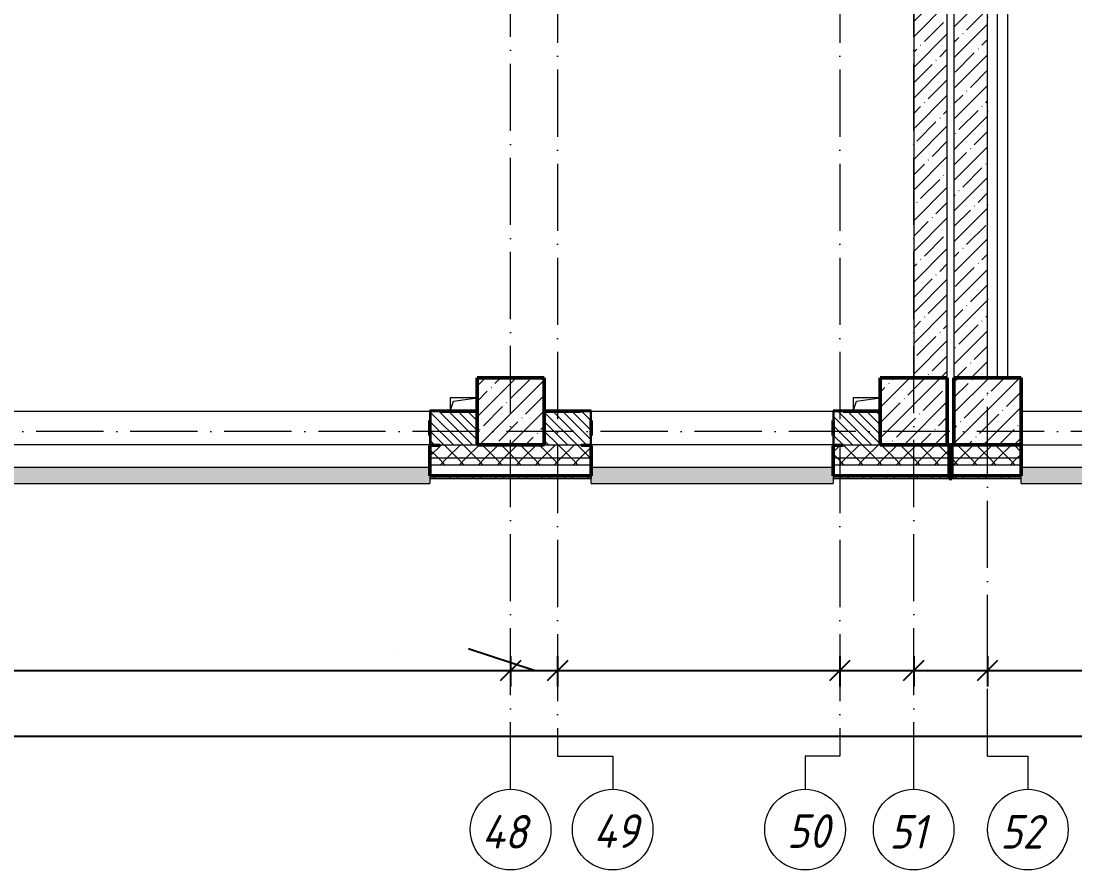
# Model space of a CAD drawing. Header units: millimetres. Extents: x -356862 to 418287, y 0 to 839748.
# Drawn here: x -111559 to -103715, y 453933 to 460251 of the extents above; entities that cross this region are included whole.
import ezdxf

# ---------------------------------------------------------------- set-up
doc = ezdxf.new("R2010")
doc.units = ezdxf.units.MM
doc.linetypes.add('50_200_ШТРИХ_1Т_ш5_п1_п1_', pattern=[700, 500, -100, 0, -100])
for name, color, linetype, lineweight in [('A-____-____-DIMS', 7, 'Continuous', 9), ('A-DETL-____-OTLN-4', 7, 'Continuous', 18), ('A-GENM-____-MCUT', 7, 'Continuous', 25), ('A-GENM-____-OTLN', 7, 'Continuous', 9), ('A-GENM-____-OTLN-1', 7, 'Continuous', 25), ('A-GLAZ-____-OTLN', 7, 'Continuous', 9), ('A-WALL-____-MCUT-1', 7, 'Continuous', 9), ('A-WALL-____-MCUT-2', 7, 'Continuous', 50), ('A-WALL-____-MCUT-3', 7, 'Continuous', 9), ('A-WALL-____-OTLN', 7, 'Continuous', 9), ('A-WALL-____-PATT-1', 7, 'Continuous', 9), ('A-WALL-FNSH-MCUT-1', 7, 'Continuous', 9), ('S-COLS-____-MCUT', 7, 'Continuous', 50), ('S-COLS-____-OTLN', 7, 'Continuous', 9), ('S-GRID-____-IDEN', 7, 'Continuous', 9), ('S-GRID-____-OTLN', 7, 'Continuous', 9), ('S-GRID-____-OTLN-1', 7, '50_200_ШТРИХ_1Т_ш5_п1_п1_', 9)]:
    doc.layers.add(name, color=color, linetype=linetype, lineweight=lineweight)
doc.layers.add('A-GLAZ-____-OTLN-1', color=7, linetype='Continuous', lineweight=9, true_color=0xc0c0c0)
doc.styles.add('ISOCPEUR_I', font='isocpeui.ttf', dxfattribs={"width": 0.9, "height": 2.5})
doc.dimstyles.new('ISO-2_5_0_9К_БОЛЬШОЙ_ОСИ', dxfattribs={"dimscale": 304.8, "dimtxt": 248.995294, "dimasz": 0.492126, "dimexe": 0.393701, "dimexo": 0, "dimgap": 0, "dimtad": 1, "dimdec": 0, "dimzin": 0, "dimdsep": 46, "dimtxsty": 'ISOCPEUR_I', "dimblk1": 'OBLIQUE', "dimblk2": 'OBLIQUE', "dimsah": 1, "dimcen": 0.09, "dimdle": 0.393701, "dimazin": 0, "dimtfac": 1, "dimtdec": 4, "dimtix": 1, "dimtmove": 0, "dimatfit": 3, "dimfxl": 1, "dimtvp": 1, "dimtolj": 1, "dimtzin": 0, "dimarcsym": 2})
doc.dimstyles.new('ISO-2_5_0_9К_БОЛЬШОЙ_ОСИ_1', dxfattribs={"dimscale": 304.8, "dimtxt": 248.995294, "dimasz": 0.492126, "dimexe": 0.393701, "dimexo": 0, "dimgap": 0, "dimtad": 1, "dimdec": 0, "dimzin": 0, "dimdsep": 46, "dimtxsty": 'ISOCPEUR_I', "dimblk1": 'OBLIQUE', "dimblk2": 'OBLIQUE', "dimsah": 1, "dimcen": 0.09, "dimdle": 0.393701, "dimazin": 0, "dimtfac": 1, "dimtdec": 4, "dimtix": 1, "dimtmove": 1, "dimatfit": 3, "dimfxl": 1, "dimtvp": 1, "dimtolj": 1, "dimtzin": 0, "dimarcsym": 2})
pattern_1 = [(45, (-176515.07, 459015.94), (-114.04925, 114.04925), []), (45, (-176401.02, 459015.94), (-114.04925, 114.04925), [201.612, -40.322, 3.353, -36.97])]
pattern_2 = [(135, (-176515.067, 459015.94), (-35.35534, -35.35534), [])]
pattern_3 = [(45, (-176515.07, 459015.94), (-85.53659, 85.53659), []), (45, (-176458.04, 459015.94), (-85.53659, 85.53659), [])]
pattern_4 = [(45, (-176515.07, 459015.94), (-70.71068, 70.71068), []), (135, (-176515.07, 459015.94), (-70.71068, -70.71068), [])]

# ---------------------------------------------------------------- blocks, each defined once
blk = doc.blocks.new('BSC_Колонна _Прямоугольная - 500х500-V60-АР1_План отверстий 1 этажа в осях 1-64_А-ГГ')
at = {"layer": 'S-COLS-____-OTLN'}
h = blk.add_hatch(dxfattribs=at)
h.set_pattern_fill('FP_92', color=256, style=0, pattern_type=2)
h.set_pattern_definition([(45, (-71600, 1668.96), (-114.04925, 114.04925), []), (45, (-71485.95, 1668.96), (-114.04925, 114.04925), [201.613, -40.323, 3.353, -36.97])])
h.paths.add_polyline_path([(-250, -250), (250, -250), (250, 250), (-250, 250)], flags=0)
at = {"layer": 'S-COLS-____-MCUT'}
for p, q in [((250, 250), (-250, 250)), ((-250, 250), (-250, -250)), ((250, -250), (250, 250)), ((-250, -250), (250, -250))]:
    blk.add_line(p, q, dxfattribs=at)
blk = doc.blocks.new('BSC_Колонна _Прямоугольная - 500х500-V62-АР1_План отверстий 1 этажа в осях 1-64_А-ГГ')
at = {"layer": 'S-COLS-____-OTLN'}
h = blk.add_hatch(dxfattribs=at)
h.set_pattern_fill('FP_94', color=256, style=0, pattern_type=2)
h.set_pattern_definition([(45, (-68600, 1668.96), (-114.04925, 114.04925), []), (45, (-68485.95, 1668.96), (-114.04925, 114.04925), [201.613, -40.323, 3.353, -36.97])])
h.paths.add_polyline_path([(-250, -250), (250, -250), (250, 250), (-250, 250)], flags=0)
at = {"layer": 'S-COLS-____-MCUT'}
for p, q in [((250, 250), (-250, 250)), ((-250, 250), (-250, -250)), ((250, -250), (250, 250)), ((-250, -250), (250, -250))]:
    blk.add_line(p, q, dxfattribs=at)
blk = doc.blocks.new('BSC_Колонна _Прямоугольная - 500х500-V122-АР1_План отверстий 1 этажа в осях 1-64_А-ГГ')
at = {"layer": 'S-COLS-____-OTLN'}
h = blk.add_hatch(dxfattribs=at)
h.set_pattern_fill('FP_155', color=256, style=0, pattern_type=2)
h.set_pattern_definition([(45, (-72150, 1668.96), (-114.04925, 114.04925), []), (45, (-72035.95, 1668.96), (-114.04925, 114.04925), [201.613, -40.323, 3.353, -36.97])])
h.paths.add_polyline_path([(-250, -250), (250, -250), (250, 250), (-250, 250)], flags=0)
at = {"layer": 'S-COLS-____-MCUT'}
for p, q in [((250, 250), (-250, 250)), ((-250, 250), (-250, -250)), ((250, -250), (250, 250)), ((-250, -250), (250, -250))]:
    blk.add_line(p, q, dxfattribs=at)
blk = doc.blocks.new('Фахверк_СКБ_Уголок - 250_2700-27497298-АР1_План отверстий 1 этажа в осях 1-64_А-ГГ')
at = {"layer": 'A-GENM-____-MCUT'}
for p, q in [((200, 181), (125, 181)), ((125, 181), (125, 106)), ((131, 106), (131, 175)), ((131, 175), (200, 175)), ((200, 175), (200, 181)), ((125, 106), (131, 106)), ((131, -6), (125, -6)), ((125, -6), (125, -81)), ((131, -75), (131, -6)), ((200, -75), (131, -75)), ((200, -81), (200, -75)), ((125, -81), (200, -81))]:
    blk.add_line(p, q, dxfattribs=at)
blk = doc.blocks.new('Отлив_СКБ - Отлив витража_120_НВФ-31885688-АР1_План отверстий 1 этажа в осях 1-64_А-ГГ')
at = {"layer": 'A-GLAZ-____-OTLN-1'}
for points in [[(3948.7, -2), (4800, -2), (4800, 0), (0, 0), (0, -2), (413.8, -2)], [(3948.7, -120), (4800, -120), (4800, -2), (0, -2), (0, -120), (413.8, -120)]]:
    blk.add_hatch(color=256, dxfattribs=at).paths.add_polyline_path(points, flags=0)
at = {"layer": 'A-GLAZ-____-OTLN'}
for p, q in [((0, 0), (4800, 0)), ((4800, -2), (0, -2)), ((0, -120), (0, -83)), ((0, -120), (4800, -120)), ((4800, -83), (4800, -120))]:
    blk.add_line(p, q, dxfattribs=at)
blk = doc.blocks.new('AR_Отверстие прямоугольное _в плите_ - AR_Отверстие прямоугольное _в плите_-30511715-АР1_План отверстий 1 этажа в осях 1-64_А-ГГ')
at = {"layer": 'A-GENM-____-OTLN'}
for p, q in [((100, 50), (-100, 50)), ((-100, 50), (-100, -50)), ((-100, -50), (-75, 25)), ((-75, 25), (100, 50))]:
    blk.add_line(p, q, dxfattribs=at)
blk = doc.blocks.new('Отлив_СКБ - Отлив витража_120_НВФ-31885687-АР1_План отверстий 1 этажа в осях 1-64_А-ГГ')
at = {"layer": 'A-GLAZ-____-OTLN-1'}
for points in [[(0, -2), (1800, -2), (1800, 0), (0, 0)], [(0, -120), (1800, -120), (1800, -2), (0, -2), (0, -83)]]:
    blk.add_hatch(color=256, dxfattribs=at).paths.add_polyline_path(points, flags=0)
at = {"layer": 'A-GLAZ-____-OTLN'}
for p, q in [((0, 0), (1800, 0)), ((1800, -2), (0, -2)), ((1800, -63), (1800, -120)), ((0, -120), (0, -83)), ((0, -120), (1800, -120))]:
    blk.add_line(p, q, dxfattribs=at)
blk = doc.blocks.new('Отлив_СКБ - Отлив витража_120_НВФ-V210-АР1_План отверстий 1 этажа в осях 1-64_А-ГГ')
at = {"layer": 'A-GLAZ-____-OTLN-1'}
for points in [[(0, -2), (1800, -2), (1800, 0), (0, 0)], [(51.1, -120), (1800, -120), (1800, -2), (0, -2), (0, -120)]]:
    blk.add_hatch(color=256, dxfattribs=at).paths.add_polyline_path(points, flags=0)
at = {"layer": 'A-GLAZ-____-OTLN'}
for p, q in [((0, 0), (1800, 0)), ((1800, -2), (0, -2)), ((0, -120), (0, -83)), ((0, -120), (1800, -120)), ((1800, -83), (1800, -120))]:
    blk.add_line(p, q, dxfattribs=at)
blk = doc.blocks.new('Стены 8 - Стены 4-31196234-АР1_План отверстий 1 этажа в осях 1-64_А-ГГ')
at = {"layer": 'A-WALL-____-MCUT-2'}
for p, q in [((-1798.5, 41030.2), (-1798.5, 41010.2)), ((-1548.5, 41030.2), (-1798.5, 41030.2)), ((-1548.5, 41010.2), (-1548.5, 41030.2)), ((-1798.5, 41010.2), (-1548.5, 41010.2))]:
    blk.add_line(p, q, dxfattribs=at)
blk = doc.blocks.new('Ось сетки - Круг_Ø6_00__ISO-2_5_0_9K_-25732049-АР1_План отверстий 1 этажа в осях 1-64_А-ГГ')
at = {"layer": 'S-GRID-____-IDEN'}
blk.add_circle((0, 0), 3, dxfattribs=at)
blk = doc.blocks.new('_Oblique')
at = {"color": 0, "linetype": 'ByBlock', "lineweight": -2}
blk.add_line((-0.5, -0.5), (0.5, 0.5), dxfattribs=at)
blk = doc.blocks.new('*D13265')
at = {"layer": 'A-____-____-DIMS', "color": 0, "lineweight": -2, "transparency": 16777216}
for p, q in [((-113915.1, 455523.5), (-113915.1, 455297.4)), ((-107915.1, 455523.5), (-107915.1, 455297.4)), ((-114035.1, 455417.4), (-107795.1, 455417.4))]:
    blk.add_line(p, q, dxfattribs=at)
at = {"layer": 'Defpoints', "color": 0, "transparency": 16777216}
for p in [(-113915.1, 455523.5), (-107915.1, 455523.5), (-107915.1, 455417.4)]:
    blk.add_point(p, dxfattribs=at)
at = {"layer": 'A-____-____-DIMS', "color": 0, "lineweight": -2, "transparency": 16777216, "xscale": 150, "yscale": 150, "zscale": 150, "rotation": 180}
blk.add_blockref('_Oblique', (-113915.1, 455417.4), dxfattribs=at)
at = {"layer": 'A-____-____-DIMS', "color": 0, "lineweight": -2, "transparency": 16777216, "xscale": 150, "yscale": 150, "zscale": 150}
blk.add_blockref('_Oblique', (-107915.1, 455417.4), dxfattribs=at)
at = {"layer": 'A-____-____-DIMS', "color": 0, "transparency": 16777216, "insert": (-110915.1, 455418.7), "char_height": 2.5, "width": 758.478, "attachment_point": 5, "style": 'ISOCPEUR_I'}
blk.add_mtext('\\A1;6000', dxfattribs=at)
blk = doc.blocks.new('*D13266')
at = {"layer": 'A-____-____-DIMS', "color": 0, "lineweight": -2, "transparency": 16777216}
for p, q in [((-108224.7, 455577.4), (-108229.5, 455577.4)), ((-107740.1, 455417.4), (-108224.7, 455577.4)), ((-107915.1, 455523.5), (-107915.1, 455297.4)), ((-107565.1, 455523.5), (-107565.1, 455297.4)), ((-108035.1, 455417.4), (-107445.1, 455417.4))]:
    blk.add_line(p, q, dxfattribs=at)
at = {"layer": 'Defpoints', "color": 0, "transparency": 16777216}
for p in [(-107915.1, 455523.5), (-107565.1, 455523.5), (-107565.1, 455417.4)]:
    blk.add_point(p, dxfattribs=at)
at = {"layer": 'A-____-____-DIMS', "color": 0, "lineweight": -2, "transparency": 16777216, "xscale": 150, "yscale": 150, "zscale": 150, "rotation": 180}
blk.add_blockref('_Oblique', (-107915.1, 455417.4), dxfattribs=at)
at = {"layer": 'A-____-____-DIMS', "color": 0, "lineweight": -2, "transparency": 16777216, "xscale": 150, "yscale": 150, "zscale": 150}
blk.add_blockref('_Oblique', (-107565.1, 455417.4), dxfattribs=at)
at = {"layer": 'A-____-____-DIMS', "color": 0, "transparency": 16777216, "insert": (-108793.6, 455580.7), "char_height": 2.5, "width": 568.858, "attachment_point": 1, "line_spacing_factor": 1.149209, "style": 'ISOCPEUR_I'}
blk.add_mtext('\\A1;350', dxfattribs=at)
blk = doc.blocks.new('*D13267')
at = {"layer": 'A-____-____-DIMS', "color": 0, "lineweight": -2, "transparency": 16777216}
for p, q in [((-107565.1, 455523.5), (-107565.1, 455297.4)), ((-105465.1, 455523.5), (-105465.1, 455297.4)), ((-107685.1, 455417.4), (-105345.1, 455417.4))]:
    blk.add_line(p, q, dxfattribs=at)
at = {"layer": 'Defpoints', "color": 0, "transparency": 16777216}
for p in [(-107565.1, 455523.5), (-105465.1, 455523.5), (-105465.1, 455417.4)]:
    blk.add_point(p, dxfattribs=at)
at = {"layer": 'A-____-____-DIMS', "color": 0, "lineweight": -2, "transparency": 16777216, "xscale": 150, "yscale": 150, "zscale": 150, "rotation": 180}
blk.add_blockref('_Oblique', (-107565.1, 455417.4), dxfattribs=at)
at = {"layer": 'A-____-____-DIMS', "color": 0, "lineweight": -2, "transparency": 16777216, "xscale": 150, "yscale": 150, "zscale": 150}
blk.add_blockref('_Oblique', (-105465.1, 455417.4), dxfattribs=at)
at = {"layer": 'A-____-____-DIMS', "color": 0, "transparency": 16777216, "insert": (-106515.1, 455418.7), "char_height": 2.5, "width": 701.018, "attachment_point": 5, "style": 'ISOCPEUR_I'}
blk.add_mtext('\\A1;2100', dxfattribs=at)
blk = doc.blocks.new('*D13268')
at = {"layer": 'A-____-____-DIMS', "color": 0, "lineweight": -2, "transparency": 16777216}
for p, q in [((-105465.1, 455523.5), (-105465.1, 455297.4)), ((-104915.1, 455523.5), (-104915.1, 455297.4)), ((-105585.1, 455417.4), (-104795.1, 455417.4))]:
    blk.add_line(p, q, dxfattribs=at)
at = {"layer": 'Defpoints', "color": 0, "transparency": 16777216}
for p in [(-105465.1, 455523.5), (-104915.1, 455523.5), (-104915.1, 455417.4)]:
    blk.add_point(p, dxfattribs=at)
at = {"layer": 'A-____-____-DIMS', "color": 0, "lineweight": -2, "transparency": 16777216, "xscale": 150, "yscale": 150, "zscale": 150, "rotation": 180}
blk.add_blockref('_Oblique', (-105465.1, 455417.4), dxfattribs=at)
at = {"layer": 'A-____-____-DIMS', "color": 0, "lineweight": -2, "transparency": 16777216, "xscale": 150, "yscale": 150, "zscale": 150}
blk.add_blockref('_Oblique', (-104915.1, 455417.4), dxfattribs=at)
at = {"layer": 'A-____-____-DIMS', "color": 0, "transparency": 16777216, "insert": (-105190.1, 455418.7), "char_height": 2.5, "width": 568.858, "attachment_point": 5, "style": 'ISOCPEUR_I'}
blk.add_mtext('\\A1;550', dxfattribs=at)
blk = doc.blocks.new('*D13269')
at = {"layer": 'A-____-____-DIMS', "color": 0, "lineweight": -2, "transparency": 16777216}
for p, q in [((-104915.1, 455523.5), (-104915.1, 455297.4)), ((-104365.1, 455523.5), (-104365.1, 455297.4)), ((-105035.1, 455417.4), (-104245.1, 455417.4))]:
    blk.add_line(p, q, dxfattribs=at)
at = {"layer": 'Defpoints', "color": 0, "transparency": 16777216}
for p in [(-104915.1, 455523.5), (-104365.1, 455523.5), (-104365.1, 455417.4)]:
    blk.add_point(p, dxfattribs=at)
at = {"layer": 'A-____-____-DIMS', "color": 0, "lineweight": -2, "transparency": 16777216, "xscale": 150, "yscale": 150, "zscale": 150, "rotation": 180}
blk.add_blockref('_Oblique', (-104915.1, 455417.4), dxfattribs=at)
at = {"layer": 'A-____-____-DIMS', "color": 0, "lineweight": -2, "transparency": 16777216, "xscale": 150, "yscale": 150, "zscale": 150}
blk.add_blockref('_Oblique', (-104365.1, 455417.4), dxfattribs=at)
at = {"layer": 'A-____-____-DIMS', "color": 0, "transparency": 16777216, "insert": (-104640.1, 455418.7), "char_height": 2.5, "width": 568.858, "attachment_point": 5, "style": 'ISOCPEUR_I'}
blk.add_mtext('\\A1;550', dxfattribs=at)
blk = doc.blocks.new('*D13270')
at = {"layer": 'A-____-____-DIMS', "color": 0, "lineweight": -2, "transparency": 16777216}
for p, q in [((-104365.1, 455523.5), (-104365.1, 455297.4)), ((-101365.1, 455523.5), (-101365.1, 455297.4)), ((-104485.1, 455417.4), (-101245.1, 455417.4))]:
    blk.add_line(p, q, dxfattribs=at)
at = {"layer": 'Defpoints', "color": 0, "transparency": 16777216}
for p in [(-104365.1, 455523.5), (-101365.1, 455523.5), (-101365.1, 455417.4)]:
    blk.add_point(p, dxfattribs=at)
at = {"layer": 'A-____-____-DIMS', "color": 0, "lineweight": -2, "transparency": 16777216, "xscale": 150, "yscale": 150, "zscale": 150, "rotation": 180}
blk.add_blockref('_Oblique', (-104365.1, 455417.4), dxfattribs=at)
at = {"layer": 'A-____-____-DIMS', "color": 0, "lineweight": -2, "transparency": 16777216, "xscale": 150, "yscale": 150, "zscale": 150}
blk.add_blockref('_Oblique', (-101365.1, 455417.4), dxfattribs=at)
at = {"layer": 'A-____-____-DIMS', "color": 0, "transparency": 16777216, "insert": (-102865.1, 455418.7), "char_height": 2.5, "width": 758.478, "attachment_point": 5, "style": 'ISOCPEUR_I'}
blk.add_mtext('\\A1;3000', dxfattribs=at)
blk = doc.blocks.new('*D13277')
at = {"layer": 'A-____-____-DIMS', "color": 0, "lineweight": -2, "transparency": 16777216}
for p, q in [((-178865.1, 455035.3), (-178865.1, 454809.2)), ((-75365.1, 455035.3), (-75365.1, 454809.2)), ((-178985.1, 454929.2), (-75245.1, 454929.2))]:
    blk.add_line(p, q, dxfattribs=at)
at = {"layer": 'Defpoints', "color": 0, "transparency": 16777216}
for p in [(-178865.1, 455035.3), (-75365.1, 455035.3), (-75365.1, 454929.2)]:
    blk.add_point(p, dxfattribs=at)
at = {"layer": 'A-____-____-DIMS', "color": 0, "lineweight": -2, "transparency": 16777216, "xscale": 150, "yscale": 150, "zscale": 150, "rotation": 180}
blk.add_blockref('_Oblique', (-178865.1, 454929.2), dxfattribs=at)
at = {"layer": 'A-____-____-DIMS', "color": 0, "lineweight": -2, "transparency": 16777216, "xscale": 150, "yscale": 150, "zscale": 150}
blk.add_blockref('_Oblique', (-75365.1, 454929.2), dxfattribs=at)
at = {"layer": 'A-____-____-DIMS', "color": 0, "transparency": 16777216, "insert": (-127115.1, 454930.5), "char_height": 2.5, "width": 1080.257, "attachment_point": 5, "style": 'ISOCPEUR_I'}
blk.add_mtext('\\A1;103500', dxfattribs=at)

msp = doc.modelspace()

# ---------------------------------------------------------------- hatches: boundary and pattern name
at = {"layer": 'A-WALL-____-PATT-1'}
h = msp.add_hatch(dxfattribs=at)
h.set_pattern_fill('FP_27', color=256, style=0, pattern_type=2)
h.set_pattern_definition(pattern_1)
h.paths.add_polyline_path([(-104665.0675, 457596.983), (-104665.0675, 464596.983), (-104915.0675, 464596.983), (-104915.0675, 457596.983)], flags=0)
h = msp.add_hatch(dxfattribs=at)
h.set_pattern_fill('FP_27', color=256, style=0, pattern_type=2)
h.set_pattern_definition(pattern_1)
h.paths.add_polyline_path([(-104365.0675, 457596.983), (-104365.0675, 464596.983), (-104615.0675, 464596.983), (-104615.0675, 457596.983)], flags=0)
h = msp.add_hatch(dxfattribs=at)
h.set_pattern_fill('FP_6', color=256, style=0, pattern_type=2)
h.set_pattern_definition(pattern_2)
h.paths.add_polyline_path([(-108165.0675, 457096.983), (-108165.0675, 457346.983), (-108509.0675, 457346.983), (-108509.0675, 457277.983), (-108515.0675, 457277.983), (-108515.0675, 457165.983), (-108509.0675, 457165.983), (-108509.0675, 457096.983), (-108259.0675, 457096.983)], flags=0)
h.paths.add_polyline_path([(-113321.0675, 457096.983), (-113321.0675, 457165.983), (-113315.0675, 457165.983), (-113315.0675, 457277.983), (-113321.0675, 457277.983), (-113321.0675, 457346.983), (-113665.0675, 457346.983), (-113665.0675, 457096.983), (-113390.0675, 457096.983)], flags=0)
h = msp.add_hatch(dxfattribs=at)
h.set_pattern_fill('FP_6', color=256, style=0, pattern_type=2)
h.set_pattern_definition(pattern_2)
h.paths.add_polyline_path([(-105440.0675, 457096.983), (-105165.0675, 457096.983), (-105165.0675, 457346.983), (-105509.0675, 457346.983), (-105509.0675, 457277.983), (-105515.0675, 457277.983), (-105515.0675, 457165.983), (-105509.0675, 457165.983), (-105509.0675, 457096.983)], flags=0)
h.paths.add_polyline_path([(-107390.0675, 457096.983), (-107321.0675, 457096.983), (-107321.0675, 457165.983), (-107315.0675, 457165.983), (-107315.0675, 457277.983), (-107321.0675, 457277.983), (-107321.0675, 457346.983), (-107665.0675, 457346.983), (-107665.0675, 457096.983), (-107598.9103, 457096.983)], flags=0)
h = msp.add_hatch(dxfattribs=at)
h.set_pattern_fill('FP_1', color=256, style=0, pattern_type=2)
h.set_pattern_definition(pattern_4)
h.paths.add_polyline_path([(-75784.5532, 456996.983), (-75265.0675, 456996.983), (-75265.0675, 457096.983), (-84290.0675, 457096.983), (-84290.0675, 457090.983), (-84365.0675, 457090.983), (-84365.0675, 456996.983), (-77552.0174, 456996.983)], flags=0)
h.paths.add_polyline_path([(-86389.3389, 456996.983), (-86165.0675, 456996.983), (-86165.0675, 457090.983), (-86240.0675, 457090.983), (-86240.0675, 457096.983), (-91015.0675, 457096.983), (-91015.0675, 456996.983), (-87273.071, 456996.983)], flags=0)
h.paths.add_polyline_path([(-92415.0675, 456996.983), (-92415.0675, 457096.983), (-93015.0675, 457096.983), (-93015.0675, 456996.983)], flags=0)
h.paths.add_polyline_path([(-95115.0675, 456996.983), (-95115.0675, 457096.983), (-96240.0675, 457096.983), (-96240.0675, 457090.983), (-96315.0675, 457090.983), (-96315.0675, 456996.983), (-95226.6603, 456996.983)], flags=0)
h.paths.add_polyline_path([(-98115.0675, 456996.983), (-98115.0675, 457090.983), (-98190.0675, 457090.983), (-98190.0675, 457096.983), (-99240.0675, 457096.983), (-99240.0675, 457090.983), (-99315.0675, 457090.983), (-99315.0675, 456996.983), (-98761.5889, 456996.983)], flags=0)
h.paths.add_polyline_path([(-102240.0675, 456996.983), (-101115.0675, 456996.983), (-101115.0675, 457096.983), (-102240.0675, 457096.983), (-102240.0675, 457090.983), (-102315.0675, 457090.983), (-102315.0675, 456996.983), (-102296.5175, 456996.983)], flags=0)
h.paths.add_polyline_path([(-104115.0675, 456996.983), (-104115.0675, 457096.983), (-105440.0675, 457096.983), (-105440.0675, 457090.983), (-105515.0675, 457090.983), (-105515.0675, 456996.983), (-104947.7139, 456996.983)], flags=0)
h.paths.add_polyline_path([(-107598.9103, 456996.983), (-107315.0675, 456996.983), (-107315.0675, 457090.983), (-107390.0675, 457090.983), (-107390.0675, 457096.983), (-108440.0675, 457096.983), (-108440.0675, 457090.983), (-108515.0675, 457090.983), (-108515.0675, 456996.983), (-107665.0675, 456996.983)], flags=0)
h.paths.add_polyline_path([(-113785.0353, 456996.983), (-113315.0675, 456996.983), (-113315.0675, 457090.983), (-113390.0675, 457090.983), (-113390.0675, 457096.983), (-114440.0675, 457096.983), (-114440.0675, 457090.983), (-114515.0675, 457090.983), (-114515.0675, 456996.983), (-114165.0675, 456996.983)], flags=0)
h.paths.add_polyline_path([(-116315.0675, 456996.983), (-116315.0675, 457090.983), (-116390.0675, 457090.983), (-116390.0675, 457096.983), (-117440.0675, 457096.983), (-117440.0675, 457090.983), (-117515.0675, 457090.983), (-117515.0675, 456996.983), (-116436.2318, 456996.983)], flags=0)
h.paths.add_polyline_path([(-119971.1603, 456996.983), (-119315.0675, 456996.983), (-119315.0675, 457090.983), (-119390.0675, 457090.983), (-119390.0675, 457096.983), (-120440.0675, 457096.983), (-120440.0675, 457090.983), (-120515.0675, 457090.983), (-120515.0675, 456996.983), (-120440.0675, 456996.983)], flags=0)
h.paths.add_polyline_path([(-122622.3568, 456996.983), (-122315.0675, 456996.983), (-122315.0675, 457090.983), (-122390.0675, 457090.983), (-122390.0675, 457096.983), (-123440.0675, 457096.983), (-123440.0675, 457090.983), (-123515.0675, 457090.983), (-123515.0675, 456996.983), (-122665.0675, 456996.983)], flags=0)
h.paths.add_polyline_path([(-126165.0675, 456996.983), (-125315.0675, 456996.983), (-125315.0675, 457090.983), (-125390.0675, 457090.983), (-125390.0675, 457096.983), (-126440.0675, 457096.983), (-126440.0675, 457090.983), (-126515.0675, 457090.983), (-126515.0675, 456996.983), (-126440.0675, 456996.983)], flags=0)
h.paths.add_polyline_path([(-128321.0675, 456996.983), (-128315.0675, 456996.983), (-128315.0675, 457090.983), (-128390.0675, 457090.983), (-128390.0675, 457096.983), (-129440.0675, 457096.983), (-129440.0675, 457090.983), (-129515.0675, 457090.983), (-129515.0675, 456996.983), (-128390.0675, 456996.983)], flags=0)
h.paths.add_polyline_path([(-131459.6782, 456996.983), (-131315.0675, 456996.983), (-131315.0675, 457090.983), (-131390.0675, 457090.983), (-131390.0675, 457096.983), (-132440.0675, 457096.983), (-132440.0675, 457090.983), (-132515.0675, 457090.983), (-132515.0675, 456996.983), (-131665.0675, 456996.983)], flags=0)
h.paths.add_polyline_path([(-134390.0675, 456996.983), (-134315.0675, 456996.983), (-134315.0675, 457090.983), (-134390.0675, 457090.983), (-134390.0675, 457096.983), (-135440.0675, 457096.983), (-135440.0675, 457090.983), (-135515.0675, 457090.983), (-135515.0675, 456996.983), (-134665.0675, 456996.983)], flags=0)
h.paths.add_polyline_path([(-137645.8032, 456996.983), (-137315.0675, 456996.983), (-137315.0675, 457090.983), (-137390.0675, 457090.983), (-137390.0675, 457096.983), (-138180.0675, 457096.983), (-138180.0675, 456996.983), (-137665.0675, 456996.983)], flags=0)
h.paths.add_polyline_path([(-138200.0675, 456996.983), (-138200.0675, 457096.983), (-138719.0675, 457096.983), (-138719.0675, 456996.983), (-138529.5354, 456996.983)], flags=0)
h.paths.add_polyline_path([(-150018.0532, 456996.983), (-149515.0675, 456996.983), (-149515.0675, 457090.983), (-149590.0675, 457090.983), (-149590.0675, 457096.983), (-150719.0675, 457096.983), (-150719.0675, 456996.983)], flags=0)
h.paths.add_polyline_path([(-152590.0675, 456996.983), (-152515.0675, 456996.983), (-152515.0675, 457090.983), (-152590.0675, 457090.983), (-152590.0675, 457096.983), (-153640.0675, 457096.983), (-153640.0675, 457090.983), (-153715.0675, 457090.983), (-153715.0675, 457096.983), (-153719.0675, 457096.983), (-153719.0675, 456996.983), (-153552.9818, 456996.983)], flags=0)
h.paths.add_polyline_path([(-155515.0675, 456996.983), (-155515.0675, 457090.983), (-155590.0675, 457090.983), (-155590.0675, 457096.983), (-156719.0675, 457096.983), (-156719.0675, 456996.983), (-156204.1782, 456996.983)], flags=0)
h.paths.add_polyline_path([(-158515.0675, 456996.983), (-158515.0675, 457090.983), (-158590.0675, 457090.983), (-158590.0675, 457096.983), (-159719.0675, 457096.983), (-159719.0675, 456996.983), (-158855.3747, 456996.983)], flags=0)
h.paths.add_polyline_path([(-162115.0675, 456996.983), (-161515.0675, 456996.983), (-161515.0675, 457090.983), (-161590.0675, 457090.983), (-161590.0675, 457096.983), (-162640.0675, 457096.983), (-162640.0675, 457090.983), (-162715.0675, 457090.983), (-162715.0675, 457096.983), (-162719.0675, 457096.983), (-162719.0675, 456996.983), (-162390.3032, 456996.983)], flags=0)
h.paths.add_polyline_path([(-163721.0675, 456996.983), (-163715.0675, 456996.983), (-163715.0675, 457090.983), (-163790.0675, 457090.983), (-163790.0675, 457096.983), (-169040.0675, 457096.983), (-169040.0675, 457090.983), (-169115.0675, 457090.983), (-169115.0675, 456996.983), (-163790.0675, 456996.983)], flags=0)
h.paths.add_polyline_path([(-171227.6247, 456996.983), (-170111.0675, 456996.983), (-170111.0675, 457096.983), (-170115.0675, 457096.8941), (-170115.0675, 457090.983), (-170190.0675, 457090.983), (-170190.0675, 457096.983), (-174615.0675, 457096.983), (-174615.0675, 456996.983), (-172995.089, 456996.983)], flags=0)
h.paths.add_polyline_path([(-176015.0675, 456996.983), (-176015.0675, 457096.983), (-176615.0675, 457096.983), (-176615.0675, 456996.983), (-176530.0175, 456996.983)], flags=0)
h.paths.add_polyline_path([(-178965.0675, 456996.983), (-178715.0675, 456996.983), (-178715.0675, 457096.983), (-178965.0675, 457096.983)], flags=0)
h = msp.add_hatch(dxfattribs=at)
h.set_pattern_fill('FP_1', color=256, style=0, pattern_type=2)
h.set_pattern_definition(pattern_4)
h.paths.add_polyline_path([(-75784.5532, 456946.983), (-75165.0675, 456946.983), (-75165.0675, 456996.983), (-84365.0675, 456996.983), (-84365.0675, 456946.983), (-77552.0174, 456946.983)], flags=0)
h.paths.add_polyline_path([(-87273.071, 456946.983), (-86165.0675, 456946.983), (-86165.0675, 456996.983), (-91015.0675, 456996.983), (-91015.0675, 456946.983), (-88156.8032, 456946.983)], flags=0)
h.paths.add_polyline_path([(-93015.0675, 456946.983), (-92415.0675, 456946.983), (-92415.0675, 456996.983), (-93015.0675, 456996.983)], flags=0)
h.paths.add_polyline_path([(-96315.0675, 456946.983), (-95115.0675, 456946.983), (-95115.0675, 456996.983), (-96315.0675, 456996.983)], flags=0)
h.paths.add_polyline_path([(-98761.5889, 456946.983), (-98115.0675, 456946.983), (-98115.0675, 456996.983), (-99315.0675, 456996.983), (-99315.0675, 456946.983)], flags=0)
h.paths.add_polyline_path([(-102296.5175, 456946.983), (-101115.0675, 456946.983), (-101115.0675, 456996.983), (-102315.0675, 456996.983), (-102315.0675, 456946.983)], flags=0)
h.paths.add_polyline_path([(-104115.0675, 456946.983), (-104115.0675, 456996.983), (-105515.0675, 456996.983), (-105515.0675, 456946.983), (-104947.7139, 456946.983)], flags=0)
h.paths.add_polyline_path([(-107315.0675, 456946.983), (-107315.0675, 456996.983), (-108515.0675, 456996.983), (-108515.0675, 456946.983), (-107598.9103, 456946.983)], flags=0)
h.paths.add_polyline_path([(-114515.0675, 456946.983), (-113315.0675, 456946.983), (-113315.0675, 456996.983), (-114515.0675, 456996.983)], flags=0)
h.paths.add_polyline_path([(-116315.0675, 456946.983), (-116315.0675, 456996.983), (-117515.0675, 456996.983), (-117515.0675, 456946.983), (-116436.2318, 456946.983)], flags=0)
h.paths.add_polyline_path([(-119971.1603, 456946.983), (-119315.0675, 456946.983), (-119315.0675, 456996.983), (-120515.0675, 456996.983), (-120515.0675, 456946.983)], flags=0)
h.paths.add_polyline_path([(-122315.0675, 456946.983), (-122315.0675, 456996.983), (-123515.0675, 456996.983), (-123515.0675, 456946.983), (-122622.3568, 456946.983)], flags=0)
h.paths.add_polyline_path([(-125315.0675, 456946.983), (-125315.0675, 456996.983), (-126515.0675, 456996.983), (-126515.0675, 456946.983), (-126157.2854, 456946.983)], flags=0)
h.paths.add_polyline_path([(-128315.0675, 456946.983), (-128315.0675, 456996.983), (-129515.0675, 456996.983), (-129515.0675, 456946.983), (-128808.4818, 456946.983)], flags=0)
h.paths.add_polyline_path([(-132515.0675, 456946.983), (-131315.0675, 456946.983), (-131315.0675, 456996.983), (-132515.0675, 456996.983)], flags=0)
h.paths.add_polyline_path([(-135515.0675, 456946.983), (-134315.0675, 456946.983), (-134315.0675, 456996.983), (-135515.0675, 456996.983)], flags=0)
h.paths.add_polyline_path([(-138180.0675, 456946.983), (-137315.0675, 456946.983), (-137315.0675, 456996.983), (-138180.0675, 456996.983)], flags=0)
h.paths.add_polyline_path([(-138719.0675, 456946.983), (-138200.0675, 456946.983), (-138200.0675, 456996.983), (-138719.0675, 456996.983)], flags=0)
h.paths.add_polyline_path([(-150018.0532, 456946.983), (-149515.0675, 456946.983), (-149515.0675, 456996.983), (-150719.0675, 456996.983), (-150719.0675, 456946.983)], flags=0)
h.paths.add_polyline_path([(-153719.0675, 456946.983), (-152515.0675, 456946.983), (-152515.0675, 456996.983), (-153719.0675, 456996.983)], flags=0)
h.paths.add_polyline_path([(-156719.0675, 456946.983), (-155515.0675, 456946.983), (-155515.0675, 456996.983), (-156719.0675, 456996.983)], flags=0)
h.paths.add_polyline_path([(-158515.0675, 456946.983), (-158515.0675, 456996.983), (-159719.0675, 456996.983), (-159719.0675, 456946.983), (-158855.3747, 456946.983)], flags=0)
h.paths.add_polyline_path([(-161515.0675, 456946.983), (-161515.0675, 456996.983), (-162719.0675, 456996.983), (-162719.0675, 456946.983), (-162390.3032, 456946.983)], flags=0)
h.paths.add_polyline_path([(-164157.7675, 456946.983), (-163715.0675, 456946.983), (-163715.0675, 456996.983), (-169115.0675, 456996.983), (-169115.0675, 456946.983), (-165925.2318, 456946.983)], flags=0)
h.paths.add_polyline_path([(-171227.6247, 456946.983), (-170111.0675, 456946.983), (-170111.0675, 456996.983), (-174615.0675, 456996.983), (-174615.0675, 456946.983), (-172995.089, 456946.983)], flags=0)
h.paths.add_polyline_path([(-176015.0675, 456946.983), (-176015.0675, 456996.983), (-176615.0675, 456996.983), (-176615.0675, 456946.983), (-176530.0175, 456946.983)], flags=0)
h.paths.add_polyline_path([(-178965.0675, 456946.983), (-178715.0675, 456946.983), (-178715.0675, 456996.983), (-178965.0675, 456996.983)], flags=0)
h = msp.add_hatch(dxfattribs=at)
h.set_pattern_fill('FP_3', color=256, style=0, pattern_type=2)
h.set_pattern_definition(pattern_3)
h.paths.add_polyline_path([(-104947.7139, 456846.983), (-104650.0675, 456846.983), (-104650.0675, 456866.983), (-105514.0675, 456866.983), (-105514.0675, 456846.983)], flags=0)
h.paths.add_polyline_path([(-107314.0675, 456846.983), (-107314.0675, 456866.983), (-108515.0675, 456866.983), (-108515.0675, 456846.983), (-107598.9103, 456846.983)], flags=0)
h.paths.add_polyline_path([(-113785.0353, 456846.983), (-113315.0675, 456846.983), (-113315.0675, 456866.983), (-114515.0675, 456866.983), (-114515.0675, 456846.983)], flags=0)
h.paths.add_polyline_path([(-116315.0675, 456846.983), (-116315.0675, 456866.983), (-117515.0675, 456866.983), (-117515.0675, 456846.983), (-116436.2318, 456846.983)], flags=0)
h.paths.add_polyline_path([(-119971.1603, 456846.983), (-119315.0675, 456846.983), (-119315.0675, 456866.983), (-120515.0675, 456866.983), (-120515.0675, 456846.983)], flags=0)
h.paths.add_polyline_path([(-122622.3568, 456846.983), (-122315.0675, 456846.983), (-122315.0675, 456866.983), (-123515.0675, 456866.983), (-123515.0675, 456846.983), (-123506.0889, 456846.983)], flags=0)
h.paths.add_polyline_path([(-125315.0675, 456846.983), (-125315.0675, 456866.983), (-126514.0675, 456866.983), (-126514.0675, 456846.983), (-126157.2854, 456846.983)], flags=0)
h.paths.add_polyline_path([(-128314.0675, 456846.983), (-128314.0675, 456866.983), (-129515.0675, 456866.983), (-129515.0675, 456846.983), (-128808.4818, 456846.983)], flags=0)
h.paths.add_polyline_path([(-131459.6782, 456846.983), (-131315.0675, 456846.983), (-131315.0675, 456866.983), (-132514.0675, 456866.983), (-132514.0675, 456846.983), (-132343.4104, 456846.983)], flags=0)
h.paths.add_polyline_path([(-134314.0675, 456846.983), (-134314.0675, 456866.983), (-135515.0675, 456866.983), (-135515.0675, 456846.983), (-134994.6068, 456846.983)], flags=0)
h.paths.add_polyline_path([(-137645.8032, 456846.983), (-137315.0675, 456846.983), (-137315.0675, 456866.983), (-138180.0675, 456866.983), (-138180.0675, 456846.983), (-138087.6693, 456846.983)], flags=0)
h = msp.add_hatch(dxfattribs=at)
h.set_pattern_fill('FP_3', color=256, style=0, pattern_type=2)
h.set_pattern_definition(pattern_3)
h.paths.add_polyline_path([(-75035.0675, 456846.983), (-75035.0675, 456866.983), (-84365.0675, 456866.983), (-84365.0675, 456846.983), (-75784.5532, 456846.983)], flags=0)
h.paths.add_polyline_path([(-86389.3389, 456846.983), (-86165.0675, 456846.983), (-86165.0675, 456866.983), (-91015.0675, 456866.983), (-91015.0675, 456846.983), (-87273.071, 456846.983)], flags=0)
h.paths.add_polyline_path([(-92415.0675, 456846.983), (-92415.0675, 456866.983), (-93015.0675, 456866.983), (-93015.0675, 456846.983)], flags=0)
h.paths.add_polyline_path([(-96315.0675, 456846.983), (-95115.0675, 456846.983), (-95115.0675, 456866.983), (-96315.0675, 456866.983)], flags=0)
h.paths.add_polyline_path([(-98115.0675, 456846.983), (-98115.0675, 456866.983), (-99315.0675, 456866.983), (-99315.0675, 456846.983), (-98761.5889, 456846.983)], flags=0)
h.paths.add_polyline_path([(-101115.0675, 456846.983), (-101115.0675, 456866.983), (-102315.0675, 456866.983), (-102315.0675, 456846.983), (-102296.5175, 456846.983)], flags=0)
h.paths.add_polyline_path([(-104115.0675, 456846.983), (-104115.0675, 456866.983), (-104630.0675, 456866.983), (-104630.0675, 456846.983)], flags=0)

# ---------------------------------------------------------------- linework, layer by layer
at = {"layer": 'A-DETL-____-OTLN-4'}
for p, q in [((-104290.0675, 457596.983), (-104290.0675, 464596.983)), ((-104215.0675, 457596.983), (-104215.0675, 464596.983))]:
    msp.add_line(p, q, dxfattribs=at)
at = {"layer": 'A-WALL-____-MCUT-1'}
for p, q in [((-104915.0675, 464596.983), (-104915.0675, 457596.983)), ((-104665.0675, 457596.983), (-104665.0675, 464596.983)), ((-104615.0675, 464596.983), (-104615.0675, 457596.983)), ((-104365.0675, 457596.983), (-104365.0675, 464596.983))]:
    msp.add_line(p, q, dxfattribs=at)
at = {"layer": 'A-WALL-____-MCUT-2'}
for p, q in [((-108515.0675, 457277.983), (-108515.0675, 457165.983)), ((-108165.0675, 457346.983), (-108440.0675, 457346.983)), ((-107390.0675, 457346.983), (-107665.0675, 457346.983)), ((-107315.0675, 457165.983), (-107315.0675, 457277.983)), ((-105515.0675, 457277.983), (-105515.0675, 457165.983)), ((-105165.0675, 457346.983), (-105440.0675, 457346.983)), ((-108515.0675, 457090.983), (-108515.0675, 456866.983)), ((-107315.0675, 456866.983), (-107315.0675, 457090.983)), ((-105515.0675, 457090.983), (-105515.0675, 456866.983)), ((-104615.0675, 457096.983), (-104665.0675, 457096.983)), ((-104115.0675, 456866.983), (-104115.0675, 457096.983)), ((-108515.0675, 456866.983), (-107315.0675, 456866.983)), ((-105515.0675, 456866.983), (-104115.0675, 456866.983))]:
    msp.add_line(p, q, dxfattribs=at)
at = {"layer": 'A-WALL-____-MCUT-3'}
for p, q in [((-108440.0675, 457096.983), (-108165.0675, 457096.983)), ((-107665.0675, 457096.983), (-107390.0675, 457096.983)), ((-105440.0675, 457096.983), (-105165.0675, 457096.983)), ((-107315.0675, 456996.983), (-108515.0675, 456996.983)), ((-104115.0675, 456996.983), (-105515.0675, 456996.983)), ((-107315.0675, 456946.983), (-108515.0675, 456946.983)), ((-104115.0675, 456946.983), (-105515.0675, 456946.983))]:
    msp.add_line(p, q, dxfattribs=at)
at = {"layer": 'A-WALL-____-OTLN'}
for p, q in [((-113315.0675, 457346.983), (-108515.0675, 457346.983)), ((-107315.0675, 457346.983), (-105515.0675, 457346.983)), ((-104115.0675, 457346.983), (-102315.0675, 457346.983)), ((-108515.0675, 457096.983), (-113315.0675, 457096.983)), ((-105515.0675, 457096.983), (-107315.0675, 457096.983)), ((-104115.0675, 457096.983), (-102315.0675, 457096.983))]:
    msp.add_line(p, q, dxfattribs=at)
at = {"layer": 'A-WALL-FNSH-MCUT-1'}
for p, q in [((-108515.0675, 456866.983), (-108515.0675, 456846.983)), ((-108515.0675, 456846.983), (-107314.0675, 456846.983)), ((-107314.0675, 456866.983), (-107315.0675, 456866.983)), ((-107314.0675, 456846.983), (-107314.0675, 456866.983)), ((-105514.0675, 456866.983), (-105514.0675, 456846.983)), ((-105514.0675, 456846.983), (-104650.0675, 456846.983)), ((-104650.0675, 456846.983), (-104650.0675, 456866.983)), ((-104630.0675, 456866.983), (-104630.0675, 456846.983)), ((-104630.0675, 456846.983), (-104115.0675, 456846.983)), ((-104115.0675, 456846.983), (-104115.0675, 456866.983))]:
    msp.add_line(p, q, dxfattribs=at)
at = {"layer": 'S-GRID-____-OTLN'}
for p, q in [((-107565.0675, 454780.9128), (-107155.3345, 454780.9128)), ((-107155.3345, 454780.9128), (-107155.3345, 454533.3346)), ((-105723.6805, 454780.9128), (-105723.6805, 454533.3346)), ((-105465.0675, 454780.9128), (-105723.6805, 454780.9128)), ((-104365.0675, 454780.9128), (-104065.3952, 454780.9128)), ((-104065.3952, 454780.9128), (-104065.3952, 454533.3346))]:
    msp.add_line(p, q, dxfattribs=at)
at = {"layer": 'S-GRID-____-OTLN-1'}
for p, q in [((-107565.0675, 508896.9006), (-107565.0675, 454780.9128)), ((-105465.0675, 508896.9006), (-105465.0675, 454780.9128)), ((-107915.0675, 454533.3346), (-107915.0675, 469166.4803)), ((-104915.0675, 454533.3346), (-104915.0675, 469166.4803)), ((-104365.0675, 454780.9128), (-104365.0675, 469166.4803)), ((-72440.6609, 457196.983), (-181183.8377, 457196.983)), ((-72440.6609, 457196.983), (-181183.8377, 457196.983))]:
    msp.add_line(p, q, dxfattribs=at)

# ---------------------------------------------------------------- block references
at = {"layer": 'A-GENM-____-OTLN'}
for p in [(-108265.0675, 457396.983), (-105265.0675, 457396.983)]:
    msp.add_blockref('AR_Отверстие прямоугольное _в плите_ - AR_Отверстие прямоугольное _в плите_-30511715-АР1_План отверстий 1 этажа в осях 1-64_А-ГГ', p, dxfattribs=at)
at = {"layer": 'A-GENM-____-OTLN-1'}
for p in [(-108640.0675, 457171.983), (-105640.0675, 457171.983)]:
    msp.add_blockref('Фахверк_СКБ_Уголок - 250_2700-27497298-АР1_План отверстий 1 этажа в осях 1-64_А-ГГ', p, dxfattribs=at)
at = {"layer": 'A-GENM-____-OTLN-1', "rotation": 180}
msp.add_blockref('Фахверк_СКБ_Уголок - 250_2700-27497298-АР1_План отверстий 1 этажа в осях 1-64_А-ГГ', (-107190.0675, 457271.983), dxfattribs=at)
at = {"layer": 'A-GLAZ-____-OTLN'}
for name, p in [('Отлив_СКБ - Отлив витража_120_НВФ-31885688-АР1_План отверстий 1 этажа в осях 1-64_А-ГГ', (-113315.0675, 456929.983)), ('Отлив_СКБ - Отлив витража_120_НВФ-31885687-АР1_План отверстий 1 этажа в осях 1-64_А-ГГ', (-107315.0675, 456929.983)), ('Отлив_СКБ - Отлив витража_120_НВФ-V210-АР1_План отверстий 1 этажа в осях 1-64_А-ГГ', (-104115.0675, 456929.983))]:
    msp.add_blockref(name, p, dxfattribs=at)
at = {"layer": 'A-WALL-____-OTLN', "rotation": 89.9999999999999}
msp.add_blockref('Стены 8 - Стены 4-31196234-АР1_План отверстий 1 этажа в осях 1-64_А-ГГ', (-63619.8255, 458645.4947), dxfattribs=at)
at = {"layer": 'S-COLS-____-OTLN'}
for name, p in [('BSC_Колонна _Прямоугольная - 500х500-V62-АР1_План отверстий 1 этажа в осях 1-64_А-ГГ', (-107915.0675, 457346.983)), ('BSC_Колонна _Прямоугольная - 500х500-V60-АР1_План отверстий 1 этажа в осях 1-64_А-ГГ', (-104915.0675, 457346.983)), ('BSC_Колонна _Прямоугольная - 500х500-V122-АР1_План отверстий 1 этажа в осях 1-64_А-ГГ', (-104365.0675, 457346.983))]:
    msp.add_blockref(name, p, dxfattribs=at)
at = {"layer": 'S-GRID-____-IDEN', "xscale": 99.99999999999993, "yscale": 99.99999999999993, "zscale": 99.99999999999993}
for p in [(-107915.0675, 454233.3346), (-104915.0675, 454233.3346), (-104065.3952, 454233.3346)]:
    msp.add_blockref('Ось сетки - Круг_Ø6_00__ISO-2_5_0_9K_-25732049-АР1_План отверстий 1 этажа в осях 1-64_А-ГГ', p, dxfattribs=at)
at = {"layer": 'S-GRID-____-IDEN', "xscale": 99.99999999999993, "yscale": 99.99999999999993, "zscale": 99.99999999999993, "rotation": 180}
for p in [(-107155.3345, 454233.3346), (-105723.6805, 454233.3346)]:
    msp.add_blockref('Ось сетки - Круг_Ø6_00__ISO-2_5_0_9K_-25732049-АР1_План отверстий 1 этажа в осях 1-64_А-ГГ', p, dxfattribs=at)

# ---------------------------------------------------------------- texts
at = {"layer": 'S-GRID-____-IDEN', "char_height": 250, "attachment_point": 1, "style": 'ISOCPEUR_I'}
for s, insert, width in [('48', (-108128.9958, 454342.1093), 425.696062), ('49', (-107298.7061, 454347.2683), 425.696062), ('50', (-105858.0522, 454347.2683), 404.0505), ('51', (-105096.1458, 454342.1093), 346.329), ('52', (-104270.3235, 454342.1093), 404.0505)]:
    msp.add_mtext(s, dxfattribs=dict(at, insert=insert, width=width))

# ---------------------------------------------------------------- dimensions: what is measured, and where the dimension line sits
at = {"layer": 'A-____-____-DIMS'}
dim = msp.add_linear_dim(base=(-107565.0675, 455417.418), p1=(-107915.0675, 455523.484), p2=(-107565.0675, 455523.484), dimstyle='ISO-2_5_0_9К_БОЛЬШОЙ_ОСИ_1', override={"dimpost": '<>', "dimfxl": 350}, dxfattribs=at)
dim.commit()
dim.dimension.update_dxf_attribs({"geometry": '*D13266', "text_midpoint": (-108224.6931, 455577.3653), "dimtype": 160})
for base, p1, p2, override, picture, middle in [((-107915.0675, 455417.418), (-113915.0675, 455523.484), (-107915.0675, 455523.484), {"dimpost": '<>', "dimfxl": 6000}, '*D13265', (-110915.0675, 455418.668)), ((-105465.0675, 455417.418), (-107565.0675, 455523.484), (-105465.0675, 455523.484), {"dimpost": '<>', "dimfxl": 2100}, '*D13267', (-106515.0675, 455418.668)), ((-104915.0675, 455417.418), (-105465.0675, 455523.484), (-104915.0675, 455523.484), {"dimpost": '<>', "dimfxl": 550}, '*D13268', (-105190.0675, 455418.668)), ((-104365.0675, 455417.418), (-104915.0675, 455523.484), (-104365.0675, 455523.484), {"dimpost": '<>', "dimfxl": 550}, '*D13269', (-104640.0675, 455418.668)), ((-101365.0675, 455417.418), (-104365.0675, 455523.484), (-101365.0675, 455523.484), {"dimpost": '<>', "dimfxl": 3000}, '*D13270', (-102865.0675, 455418.668)), ((-75365.0675, 454929.2109), (-178865.0675, 455035.2769), (-75365.0675, 455035.2769), {"dimpost": '<>', "dimfxl": 103500}, '*D13277', (-127115.0675, 454930.4609))]:
    dim = msp.add_linear_dim(base=base, p1=p1, p2=p2, dimstyle='ISO-2_5_0_9К_БОЛЬШОЙ_ОСИ', override=override, dxfattribs=at)
    dim.commit()
    dim.dimension.update_dxf_attribs({"geometry": picture, "text_midpoint": middle})

doc.saveas('drawing.dxf')
